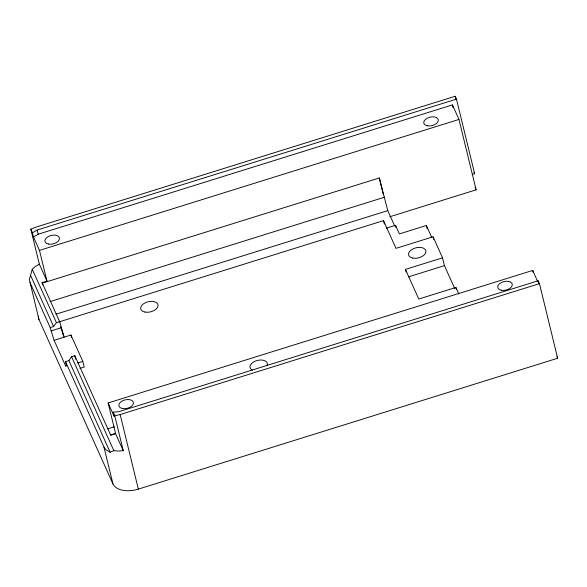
<?xml version="1.0" encoding="UTF-8"?>
<svg xmlns="http://www.w3.org/2000/svg" width="587" height="587" viewBox="0 0 587 587"><rect width="100%" height="100%" fill="white"/><g stroke="black" fill="none" stroke-linecap="round" stroke-linejoin="round"><path stroke-width="0.88" d="M537.751 281.738L532.666 270.438L108.125 402.961L114.135 416.33L113.115 412.14L118.875 411.67L538.176 280.784L539.468 283.646L557.65 358.231L138.341 489.118A21.271 12.444 -13.7 0 1 112.961 483.959L38.984 319.519L29.35 279.463L32.248 269.279L34.956 266.762L39.322 264.091L30.81 229.179L35.866 227.154L455.174 96.261L456.466 99.13L474.641 173.708L472.117 174.5M68.892 360.572L71.585 356.72L74.791 355.715L110.73 435.202L115.61 433.69L123.263 450.699L117.87 451.073L113.841 450.655L110.143 452.261L105.998 449.84L103.972 447.089L65.524 361.621L68.892 360.572L110.143 452.261M29.996 282.648L50.211 327.583L53.586 326.533L56.433 322.637L59.647 321.639L64.203 337.129L70.946 335.023L82.818 361.416L84.198 367.058L79.986 368.379M42.704 284.93L42.095 282.626L46.975 281.1L39.483 250.378L33.466 237.009L32.446 232.819L37.157 230.023L456.466 99.13M33.466 237.009L38.177 234.213L452.43 104.897L458.968 119.432L476.123 189.821L389.709 216.794M50.211 327.583L54.107 340.35L64.203 337.129M39.483 250.378L458.968 119.432M42.227 283.183L379.305 177.964L387.78 210.616L394.706 226.017M50.064 301.608L384.507 197.21M55.956 314.199L387.78 210.616M59.17 321.881L383.516 220.631L395.99 248.36L433.067 236.781L442.525 257.818L444.432 265.64L454.8 288.687M51.025 330.936L61.136 327.781M386.261 228.189L395.535 225.298L399.402 233.905L426.367 225.481L431.606 237.126M77.763 362.993L82.818 361.416M406.087 272.001L405.448 269.389L442.525 257.818M408.214 276.947L444.432 265.64M458.785 293.955L455.857 287.454L418.78 299.032L405.448 269.389M113.115 412.14L114.751 415.779L120.166 414.539L539.468 283.646M107.348 428.958L114.355 426.771M110.525 435.004L115.778 433.36M32.248 269.279L56.433 322.637M474.002 172.277L474.641 173.708M556.902 356.573L557.65 358.231M475.037 187.4L476.123 189.821M30.81 229.179L32.446 232.819M39.322 264.091L46.975 281.1M42.095 282.626L59.647 321.639M71.585 356.72L113.841 450.655M30.568 275.369L53.586 326.533M54.107 340.35L65.979 366.736L66.338 364.975L65.524 361.621M60.71 326.827L63.535 336.065M74.791 355.715L75.745 359.2M538.176 280.784L538.793 283.294M532.666 270.438L533.099 272.221M455.174 96.261L456.04 99.812M452.43 104.897L453.083 107.575M455.857 287.454L456.282 289.193M433.067 236.781L433.698 239.393M426.367 225.481L427.204 228.901M395.535 225.298L396.115 227.69M379.305 177.964L383.208 193.959M383.516 220.631L384.36 224.109M120.166 414.539L138.341 489.118M114.751 415.779L123.263 450.699M108.125 402.961L115.61 433.69M103.972 447.089L112.961 483.959M70.946 335.023L71.541 337.444M37.157 230.023L38.177 234.213M252.447 370.118A8.864 5.18 -13.7 0 1 256.519 360.675A8.864 5.18 -13.7 0 1 267.041 365.562M38.984 319.519A21.271 12.444 -13.7 0 1 38.338 316.334M122.412 408.501A7.448 4.351 -13.7 0 0 133.44 403.005A7.448 4.351 -13.7 0 0 122.558 400.789A7.448 4.351 -13.7 0 0 122.412 408.501M48.435 244.06A7.448 4.351 -13.7 0 0 59.47 238.564A7.448 4.351 -13.7 0 0 48.589 236.348A7.448 4.351 -13.7 0 0 48.435 244.06M427.307 125.794A7.448 4.351 -13.7 0 0 438.342 120.298A7.448 4.351 -13.7 0 0 427.461 118.082A7.448 4.351 -13.7 0 0 427.307 125.794M501.283 290.235A7.448 4.351 -13.7 0 0 512.312 284.739A7.448 4.351 -13.7 0 0 501.43 282.523A7.448 4.351 -13.7 0 0 501.283 290.235M144.916 312.049A8.864 5.18 -13.7 0 0 158.05 305.511A8.864 5.18 -13.7 0 0 145.092 302.877A8.864 5.18 -13.7 0 0 144.916 312.049M412.786 258.089A8.864 5.18 -13.7 0 0 425.92 251.544A8.864 5.18 -13.7 0 0 412.969 248.91A8.864 5.18 -13.7 0 0 412.786 258.089"/></g></svg>
